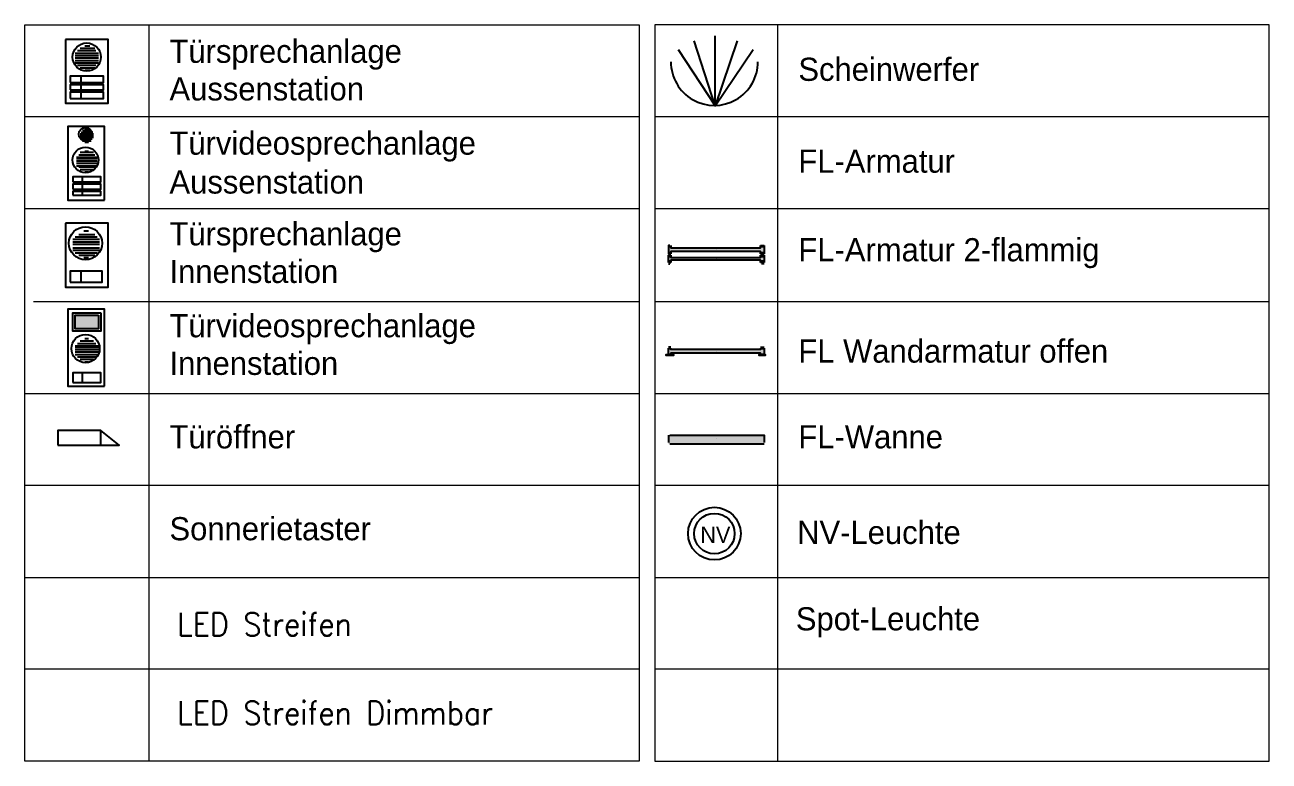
# Model space of a CAD drawing. Header units: millimetres. Extents: x 40 to 15692, y -9529 to 186.
# Drawn here: x 4017 to 7952, y -7149 to -4819 of the extents above; entities that cross this region are included whole.
import ezdxf

# ---------------------------------------------------------------- set-up
doc = ezdxf.new("R2010")
doc.units = ezdxf.units.MM
doc.layers.add('PDF2_EL_Legende', color=7, linetype='CONTINUOUS')
doc.layers.add('PDF2_Text', color=7, linetype='CONTINUOUS')
doc.styles.add('PDF ArialMT', font='PDF ArialMT')
doc.styles.get("Standard").update_dxf_attribs({"font": 'standard'})

msp = doc.modelspace()

# ---------------------------------------------------------------- linework, layer by layer
at = {"layer": 'PDF2_EL_Legende', "color": 7, "lineweight": 9}
for points in [[(4017.3, -7148.9), (4017.3, -4819.1), (5959.4, -4819.1), (5959.4, -7148.9)], [(6009.8, -7148.9), (7951.9, -7148.9), (7951.9, -4819.1), (6009.8, -4819.1)]]:
    msp.add_lwpolyline(points, close=True, dxfattribs=at)
for points in [[(4408.8, -4819.1), (4408.8, -7148.9)], [(6397.4, -4819.1), (6397.4, -7148.9)], [(5959.4, -5109.9), (4017.3, -5109.9)], [(7951.9, -5109.9), (6009.8, -5109.9)], [(4017.3, -5400.6), (5959.4, -5400.6)], [(6009.8, -5400.6), (7951.9, -5400.6)], [(5959.4, -5695.2), (4044.4, -5695.2)], [(7951.9, -5695.2), (6009.8, -5695.2)], [(4017.3, -5985.9), (5959.4, -5985.9)], [(6009.8, -5985.9), (7951.9, -5985.9)], [(5959.4, -6276.7), (4017.3, -6276.7)], [(7951.9, -6276.7), (6009.8, -6276.7)], [(4017.3, -6567.4), (5959.4, -6567.4)], [(6009.8, -6567.4), (7951.9, -6567.4)], [(5959.4, -6858.2), (4017.3, -6858.2)], [(7951.9, -6858.2), (6009.8, -6858.2)]]:
    msp.add_lwpolyline(points, dxfattribs=at)
at = {"layer": 'PDF2_EL_Legende', "lineweight": 25}
for points in [[(4145.2, -4865.6), (4145.2, -5067.2), (4280.9, -5067.2), (4280.9, -4865.6)], [(4160.7, -5001.3), (4265.4, -5001.3), (4265.4, -4981.9), (4160.7, -4981.9)], [(4160.7, -5024.6), (4265.4, -5024.6), (4265.4, -5009.1), (4160.7, -5009.1)], [(4160.7, -5051.7), (4265.4, -5051.7), (4265.4, -5032.3), (4160.7, -5032.3)], [(4269.2, -5373.5), (4269.2, -5140.9), (4152.9, -5140.9), (4152.9, -5373.5)], [(4168.4, -5315.3), (4257.6, -5315.3), (4257.6, -5299.8), (4168.4, -5299.8)], [(4168.4, -5338.6), (4257.6, -5338.6), (4257.6, -5323.1), (4168.4, -5323.1)], [(4168.4, -5358), (4257.6, -5358), (4257.6, -5346.3), (4168.4, -5346.3)], [(4145.2, -5447.1), (4145.2, -5648.7), (4280.9, -5648.7), (4280.9, -5447.1)], [(4160.7, -5633.2), (4261.5, -5633.2), (4261.5, -5598.3), (4160.7, -5598.3)], [(4269.2, -5962.7), (4269.2, -5718.5), (4152.9, -5718.5), (4152.9, -5962.7)], [(4257.6, -5730.1), (4257.6, -5788.2), (4168.4, -5788.2), (4168.4, -5730.1)], [(4249.9, -5737.8), (4249.9, -5780.5), (4176.2, -5780.5), (4176.2, -5737.8)], [(4168.4, -5951.1), (4257.6, -5951.1), (4257.6, -5920), (4168.4, -5920)], [(4121.9, -6148.8), (4315.8, -6148.8), (4257.6, -6102.2), (4121.9, -6102.2)]]:
    msp.add_lwpolyline(points, close=True, dxfattribs=at)
at = {"layer": 'PDF2_EL_Legende', "color": 150, "lineweight": 25}
for points in [[(6199.7, -5075), (6133.8, -4869.5)], [(6269.5, -4869.5), (6199.7, -5075), (6199.7, -4854)], [(6083.4, -4896.6), (6199.7, -5075), (6319.9, -4896.6)], [(6056.3, -5516.9), (6052.4, -5516.9), (6052.4, -5544), (6056.3, -5544)], [(6056.3, -5516.9), (6056.3, -5516.9)], [(6056.3, -5544), (6056.3, -5544)], [(6060.2, -5516.9), (6060.2, -5524.6), (6343.2, -5524.6), (6343.2, -5516.9)], [(6343.2, -5544), (6343.2, -5536.3), (6060.2, -5536.3), (6060.2, -5544)], [(6203.6, -5528.5), (6203.6, -5528.5)], [(6347, -5516.9), (6350.9, -5516.9)], [(6347, -5516.9), (6347, -5516.9)], [(6347, -5544), (6350.9, -5544)], [(6347, -5544), (6347, -5544)], [(6354.8, -5516.9), (6354.8, -5544)], [(6052.4, -5571.2), (6052.4, -5547.9)], [(6052.4, -5547.9), (6052.4, -5547.9)], [(6052.4, -5575), (6056.3, -5575)], [(6056.3, -5547.9), (6056.3, -5547.9)], [(6056.3, -5571.2), (6056.3, -5571.2)], [(6060.2, -5547.9), (6060.2, -5555.7), (6343.2, -5555.7), (6343.2, -5547.9)], [(6343.2, -5571.2), (6343.2, -5563.4), (6060.2, -5563.4), (6060.2, -5571.2)], [(6203.6, -5559.5), (6203.6, -5559.5)], [(6347, -5547.9), (6347, -5547.9)], [(6347, -5571.2), (6347, -5571.2)], [(6350.9, -5575), (6347, -5575)], [(6350.9, -5547.9), (6350.9, -5547.9)], [(6350.9, -5571.2), (6350.9, -5571.2)], [(6354.8, -5547.9), (6354.8, -5571.2)], [(6354.8, -5842.5), (6354.8, -5861.9), (6358.7, -5861.9), (6358.7, -5865.8), (6339.3, -5865.8), (6339.3, -5861.9), (6343.2, -5861.9), (6343.2, -5858), (6060.2, -5858), (6060.2, -5861.9), (6067.9, -5861.9), (6067.9, -5865.8), (6044.7, -5865.8), (6044.7, -5861.9), (6052.4, -5861.9), (6052.4, -5842.5)], [(6060.2, -5838.6), (6052.4, -5838.6)], [(6052.4, -5842.5), (6052.4, -5842.5)], [(6343.2, -5842.5), (6343.2, -5846.4), (6060.2, -5846.4), (6060.2, -5842.5)], [(6203.6, -5854.1), (6203.6, -5854.1)], [(6347, -5838.6), (6350.9, -5838.6)], [(6347, -5842.5), (6347, -5842.5)], [(6350.9, -5842.5), (6350.9, -5842.5)], [(6052.4, -6117.7), (6052.4, -6141)], [(6056.3, -6117.7), (6354.8, -6117.7), (6354.8, -6141)], [(6056.3, -6117.7), (6056.3, -6117.7)], [(6203.6, -6129.4), (6203.6, -6129.4)], [(6056.3, -6141), (6056.3, -6141)], [(6056.3, -6144.9), (6354.8, -6144.9)]]:
    msp.add_lwpolyline(points, dxfattribs=at)
at = {"layer": 'PDF2_EL_Legende', "lineweight": 25}
for points in [[(4176.2, -4908.3), (4249.9, -4908.3)], [(4176.2, -4916), (4249.9, -4916)], [(4184, -4900.5), (4242.1, -4900.5)], [(4191.7, -4892.8), (4238.2, -4892.8)], [(4207.2, -4885), (4222.7, -4885)], [(4176.2, -4923.8), (4249.9, -4923.8)], [(4176.2, -4931.5), (4249.9, -4931.5)], [(4176.2, -4939.3), (4249.9, -4939.3)], [(4184, -4947), (4242.1, -4947)], [(4191.7, -4954.8), (4238.2, -4954.8)], [(4195.6, -5001.3), (4195.6, -4981.9)], [(4207.2, -4962.5), (4222.7, -4962.5)], [(4195.6, -5024.6), (4195.6, -5009.1)], [(4195.6, -5051.7), (4195.6, -5032.3)], [(4187.8, -5230), (4238.2, -5230)], [(4191.7, -5222.3), (4234.3, -5222.3)], [(4207.2, -5218.4), (4218.8, -5218.4)], [(4180.1, -5237.8), (4246, -5237.8)], [(4180.1, -5241.7), (4246, -5241.7)], [(4180.1, -5249.4), (4246, -5249.4)], [(4180.1, -5257.2), (4246, -5257.2)], [(4180.1, -5264.9), (4246, -5264.9)], [(4187.8, -5268.8), (4238.2, -5268.8)], [(4191.7, -5276.5), (4234.3, -5276.5)], [(4199.5, -5315.3), (4199.5, -5299.8)], [(4207.2, -5284.3), (4218.8, -5284.3)], [(4199.5, -5338.6), (4199.5, -5323.1)], [(4199.5, -5358), (4199.5, -5346.3)], [(4168.4, -5497.5), (4253.7, -5497.5)], [(4168.4, -5505.3), (4253.7, -5505.3)], [(4176.2, -5489.8), (4246, -5489.8)], [(4187.8, -5482), (4238.2, -5482)], [(4203.3, -5470.4), (4218.8, -5470.4)], [(4168.4, -5513), (4253.7, -5513)], [(4168.4, -5524.6), (4253.7, -5524.6)], [(4168.4, -5532.4), (4253.7, -5532.4)], [(4176.2, -5540.1), (4246, -5540.1)], [(4187.8, -5547.9), (4238.2, -5547.9)], [(4203.3, -5555.7), (4218.8, -5555.7)], [(4195.6, -5633.2), (4195.6, -5598.3)], [(4191.7, -5819.3), (4234.3, -5819.3)], [(4207.2, -5811.5), (4218.8, -5811.5)], [(4176.2, -5834.8), (4249.9, -5834.8)], [(4176.2, -5838.6), (4249.9, -5838.6)], [(4176.2, -5846.4), (4249.9, -5846.4)], [(4176.2, -5854.1), (4249.9, -5854.1)], [(4176.2, -5861.9), (4249.9, -5861.9)], [(4184, -5827), (4242.1, -5827)], [(4184, -5869.7), (4242.1, -5869.7)], [(4191.7, -5877.4), (4234.3, -5877.4)], [(4207.2, -5885.2), (4218.8, -5885.2)], [(4199.5, -5951.1), (4199.5, -5920)], [(4257.6, -6148.8), (4257.6, -6102.2)]]:
    msp.add_lwpolyline(points, dxfattribs=at)
at = {"layer": 'PDF2_EL_Legende', "lineweight": 0}
for points in [[(4226.6, -5152.5), (4199.5, -5152.5), (4226.6, -5152.5)], [(4222.7, -5152.5), (4203.3, -5152.5), (4222.7, -5152.5)], [(4218.8, -5148.6), (4207.2, -5148.6), (4218.8, -5148.6)], [(4234.3, -5164.1), (4191.7, -5164.1), (4234.3, -5164.1)], [(4234.3, -5168), (4191.7, -5168), (4234.3, -5168)], [(4234.3, -5175.8), (4191.7, -5175.8), (4234.3, -5175.8)], [(4230.5, -5160.2), (4195.6, -5160.2), (4230.5, -5160.2)], [(4230.5, -5179.6), (4195.6, -5179.6), (4230.5, -5179.6)], [(4226.6, -5187.4), (4199.5, -5187.4), (4226.6, -5187.4)], [(4222.7, -5187.4), (4203.3, -5187.4), (4222.7, -5187.4)], [(4218.8, -5191.3), (4207.2, -5191.3), (4218.8, -5191.3)]]:
    msp.add_lwpolyline(points, dxfattribs=at)
at = {"layer": 'PDF2_EL_Legende', "color": 2, "lineweight": 0}
for points in [[(6354.8, -5516.9), (6343.2, -5516.9), (6354.8, -5516.9)], [(6354.8, -5516.9), (6343.2, -5516.9), (6354.8, -5516.9)], [(6354.8, -5516.9), (6343.2, -5516.9), (6354.8, -5516.9)], [(6354.8, -5544), (6343.2, -5544), (6354.8, -5544)], [(6354.8, -5544), (6343.2, -5544), (6354.8, -5544)], [(6354.8, -5544), (6343.2, -5544), (6354.8, -5544)], [(6350.9, -5516.9), (6347, -5516.9), (6350.9, -5516.9)], [(6354.8, -5516.9), (6347, -5516.9), (6354.8, -5516.9)], [(6354.8, -5516.9), (6347, -5516.9), (6354.8, -5516.9)], [(6354.8, -5516.9), (6347, -5516.9), (6354.8, -5516.9)], [(6354.8, -5544), (6347, -5544), (6354.8, -5544)], [(6354.8, -5544), (6347, -5544), (6354.8, -5544)], [(6350.9, -5544), (6347, -5544), (6350.9, -5544)], [(6350.9, -5544), (6347, -5544), (6350.9, -5544)], [(6350.9, -5544), (6347, -5544), (6350.9, -5544)], [(6354.8, -5544), (6347, -5544), (6354.8, -5544)], [(6354.8, -5544), (6347, -5544), (6354.8, -5544)], [(6354.8, -5544), (6347, -5544), (6354.8, -5544)], [(6354.8, -5547.9), (6343.2, -5547.9), (6354.8, -5547.9)], [(6354.8, -5547.9), (6343.2, -5547.9), (6354.8, -5547.9)], [(6354.8, -5571.2), (6343.2, -5571.2), (6354.8, -5571.2)], [(6354.8, -5571.2), (6343.2, -5571.2), (6354.8, -5571.2)], [(6354.8, -5575), (6347, -5575), (6354.8, -5575)], [(6354.8, -5575), (6347, -5575), (6354.8, -5575)], [(6350.9, -5575), (6347, -5575), (6350.9, -5575)], [(6350.9, -5575), (6347, -5575), (6350.9, -5575)], [(6354.8, -5838.6), (6343.2, -5838.6), (6354.8, -5838.6)], [(6354.8, -5838.6), (6343.2, -5838.6), (6354.8, -5838.6)], [(6354.8, -5838.6), (6343.2, -5838.6), (6354.8, -5838.6)], [(6350.9, -5838.6), (6347, -5838.6), (6350.9, -5838.6)], [(6354.8, -5838.6), (6347, -5838.6), (6354.8, -5838.6)], [(6354.8, -5838.6), (6347, -5838.6), (6354.8, -5838.6)], [(6354.8, -5838.6), (6347, -5838.6), (6354.8, -5838.6)], [(6354.8, -5838.6), (6347, -5838.6), (6354.8, -5838.6)], [(6354.8, -6117.7), (6056.3, -6117.7), (6354.8, -6117.7)], [(6354.8, -6144.9), (6056.3, -6144.9), (6354.8, -6144.9)], [(6203.6, -6144.9), (6354.8, -6144.9), (6354.8, -6144.9), (6354.8, -6144.9)]]:
    msp.add_lwpolyline(points, dxfattribs=at)
at = {"layer": 'PDF2_EL_Legende', "lineweight": 25}
for centre, radius in [((4212.9, -4921), 44.6), ((4209, -5165.2), 21.3), ((4209, -5246.6), 40.7), ((4209, -5510.2), 52.3), ((4209, -5843.6), 44.6)]:
    msp.add_circle(centre, radius, dxfattribs=at)
at = {"layer": 'PDF2_EL_Legende', "color": 150, "lineweight": 25}
for radius in [83.3, 64]:
    msp.add_circle((6197.7, -6429), radius, dxfattribs=at)
msp.add_arc((6197.7, -4936.5), 137.6, 179.8902, 0.1098, dxfattribs=at)
at = {"layer": 'PDF2_EL_Legende'}
for points in [[(4203.3, -5152.5), (4226.6, -5152.5), (4199.5, -5152.5)], [(4199.5, -5152.5), (4226.6, -5152.5), (4226.6, -5152.5)], [(4226.6, -5152.5), (4199.5, -5152.5), (4226.6, -5156.4)], [(4199.5, -5152.5), (4226.6, -5156.4), (4199.5, -5156.4)], [(4207.2, -5148.6), (4222.7, -5152.5), (4203.3, -5152.5)], [(4203.3, -5152.5), (4222.7, -5152.5), (4222.7, -5152.5)], [(4222.7, -5152.5), (4203.3, -5152.5), (4226.6, -5152.5)], [(4211.1, -5148.6), (4218.8, -5148.6), (4207.2, -5148.6)], [(4207.2, -5148.6), (4218.8, -5148.6), (4218.8, -5148.6)], [(4218.8, -5148.6), (4207.2, -5148.6), (4222.7, -5152.5)], [(4215, -5148.6), (4211.1, -5148.6), (4211.1, -5148.6)], [(4215, -5148.6), (4211.1, -5148.6), (4218.8, -5148.6)], [(4195.6, -5164.1), (4234.3, -5164.1), (4191.7, -5164.1)], [(4191.7, -5164.1), (4234.3, -5164.1), (4234.3, -5164.1)], [(4234.3, -5164.1), (4191.7, -5164.1), (4234.3, -5168)], [(4191.7, -5164.1), (4234.3, -5168), (4191.7, -5168)], [(4191.7, -5168), (4234.3, -5168), (4234.3, -5168)], [(4234.3, -5168), (4191.7, -5168), (4234.3, -5171.9)], [(4191.7, -5168), (4234.3, -5171.9), (4191.7, -5171.9)], [(4234.3, -5171.9), (4191.7, -5171.9), (4234.3, -5175.8)], [(4191.7, -5171.9), (4234.3, -5175.8), (4191.7, -5175.8)], [(4191.7, -5175.8), (4234.3, -5175.8), (4234.3, -5175.8)], [(4234.3, -5175.8), (4191.7, -5175.8), (4230.5, -5175.8)], [(4191.7, -5175.8), (4230.5, -5175.8), (4195.6, -5175.8)], [(4199.5, -5156.4), (4230.5, -5156.4), (4195.6, -5156.4)], [(4230.5, -5156.4), (4195.6, -5156.4), (4230.5, -5160.2)], [(4195.6, -5156.4), (4230.5, -5160.2), (4195.6, -5160.2)], [(4195.6, -5160.2), (4230.5, -5160.2), (4230.5, -5160.2)], [(4230.5, -5160.2), (4195.6, -5160.2), (4230.5, -5164.1)], [(4195.6, -5160.2), (4230.5, -5164.1), (4195.6, -5164.1)], [(4230.5, -5164.1), (4195.6, -5164.1), (4234.3, -5164.1)], [(4230.5, -5175.8), (4195.6, -5175.8), (4230.5, -5179.6)], [(4195.6, -5175.8), (4230.5, -5179.6), (4195.6, -5179.6)], [(4195.6, -5179.6), (4230.5, -5179.6), (4230.5, -5179.6)], [(4230.5, -5179.6), (4195.6, -5179.6), (4230.5, -5183.5)], [(4195.6, -5179.6), (4230.5, -5183.5), (4195.6, -5183.5)], [(4230.5, -5183.5), (4195.6, -5183.5), (4226.6, -5183.5)], [(4195.6, -5183.5), (4226.6, -5183.5), (4199.5, -5183.5)], [(4226.6, -5156.4), (4199.5, -5156.4), (4230.5, -5156.4)], [(4226.6, -5183.5), (4199.5, -5183.5), (4226.6, -5187.4)], [(4199.5, -5183.5), (4226.6, -5187.4), (4199.5, -5187.4)], [(4199.5, -5187.4), (4226.6, -5187.4), (4226.6, -5187.4)], [(4226.6, -5187.4), (4199.5, -5187.4), (4222.7, -5187.4)], [(4199.5, -5187.4), (4222.7, -5187.4), (4203.3, -5187.4)], [(4203.3, -5187.4), (4222.7, -5187.4), (4222.7, -5187.4)], [(4222.7, -5187.4), (4203.3, -5187.4), (4218.8, -5191.3)], [(4203.3, -5187.4), (4218.8, -5191.3), (4207.2, -5191.3)], [(4207.2, -5191.3), (4218.8, -5191.3), (4218.8, -5191.3)], [(4215, -5191.3), (4211.1, -5191.3), (4207.2, -5191.3)], [(4207.2, -5191.3), (4218.8, -5191.3), (4215, -5191.3)], [(4215, -5191.3), (4215, -5191.3), (4211.1, -5191.3)], [(4249.9, -5737.8), (4176.2, -5737.8), (4249.9, -5780.5)], [(4176.2, -5737.8), (4249.9, -5780.5), (4176.2, -5780.5)]]:
    msp.add_solid(points, dxfattribs=at)
at = {"layer": 'PDF2_EL_Legende', "color": 2}
for points in [[(6060.2, -5516.9), (6060.2, -5516.9), (6052.4, -5516.9)], [(6060.2, -5516.9), (6052.4, -5516.9), (6056.3, -5516.9)], [(6052.4, -5516.9), (6060.2, -5516.9), (6060.2, -5516.9)], [(6060.2, -5516.9), (6060.2, -5516.9), (6052.4, -5516.9)], [(6052.4, -5516.9), (6060.2, -5516.9), (6060.2, -5516.9)], [(6060.2, -5516.9), (6060.2, -5516.9), (6052.4, -5516.9)], [(6052.4, -5516.9), (6060.2, -5516.9), (6060.2, -5516.9)], [(6060.2, -5516.9), (6060.2, -5516.9), (6052.4, -5516.9)], [(6052.4, -5516.9), (6060.2, -5516.9), (6060.2, -5516.9)], [(6060.2, -5516.9), (6060.2, -5516.9), (6052.4, -5516.9)], [(6052.4, -5516.9), (6060.2, -5516.9), (6060.2, -5516.9)], [(6060.2, -5516.9), (6060.2, -5516.9), (6052.4, -5516.9)], [(6052.4, -5516.9), (6060.2, -5516.9), (6060.2, -5516.9)], [(6060.2, -5516.9), (6060.2, -5516.9), (6052.4, -5516.9)], [(6052.4, -5516.9), (6060.2, -5516.9), (6060.2, -5516.9)], [(6060.2, -5516.9), (6060.2, -5516.9), (6052.4, -5516.9)], [(6052.4, -5516.9), (6060.2, -5516.9), (6060.2, -5516.9)], [(6060.2, -5516.9), (6060.2, -5516.9), (6052.4, -5516.9)], [(6060.2, -5516.9), (6052.4, -5516.9), (6060.2, -5524.6)], [(6052.4, -5516.9), (6060.2, -5524.6), (6052.4, -5524.6)], [(6354.8, -5524.6), (6052.4, -5524.6), (6354.8, -5536.3)], [(6052.4, -5524.6), (6354.8, -5536.3), (6052.4, -5536.3)], [(6060.2, -5536.3), (6052.4, -5536.3), (6060.2, -5544)], [(6052.4, -5536.3), (6060.2, -5544), (6052.4, -5544)], [(6052.4, -5544), (6060.2, -5544), (6060.2, -5544)], [(6060.2, -5544), (6060.2, -5544), (6052.4, -5544)], [(6052.4, -5544), (6060.2, -5544), (6060.2, -5544)], [(6060.2, -5544), (6060.2, -5544), (6052.4, -5544)], [(6052.4, -5544), (6060.2, -5544), (6060.2, -5544)], [(6060.2, -5544), (6060.2, -5544), (6052.4, -5544)], [(6052.4, -5544), (6060.2, -5544), (6060.2, -5544)], [(6060.2, -5544), (6060.2, -5544), (6052.4, -5544)], [(6052.4, -5544), (6060.2, -5544), (6060.2, -5544)], [(6060.2, -5544), (6060.2, -5544), (6052.4, -5544)], [(6052.4, -5544), (6060.2, -5544), (6060.2, -5544)], [(6060.2, -5544), (6060.2, -5544), (6052.4, -5544)], [(6052.4, -5544), (6060.2, -5544), (6060.2, -5544)], [(6060.2, -5544), (6060.2, -5544), (6052.4, -5544)], [(6052.4, -5544), (6060.2, -5544), (6060.2, -5544)], [(6060.2, -5544), (6060.2, -5544), (6052.4, -5544)], [(6056.3, -5544), (6056.3, -5544), (6052.4, -5544)], [(6056.3, -5544), (6052.4, -5544), (6060.2, -5544)], [(6060.2, -5544), (6060.2, -5544), (6052.4, -5544)], [(6060.2, -5544), (6052.4, -5544), (6056.3, -5544)], [(6052.4, -5544), (6060.2, -5544), (6060.2, -5544)], [(6060.2, -5544), (6060.2, -5544), (6052.4, -5544)], [(6052.4, -5544), (6060.2, -5544), (6060.2, -5544)], [(6060.2, -5544), (6060.2, -5544), (6052.4, -5544)], [(6052.4, -5544), (6060.2, -5544), (6060.2, -5544)], [(6060.2, -5544), (6060.2, -5544), (6052.4, -5544)], [(6052.4, -5544), (6060.2, -5544), (6060.2, -5544)], [(6060.2, -5544), (6060.2, -5544), (6052.4, -5544)], [(6060.2, -5544), (6052.4, -5544), (6060.2, -5547.9)], [(6052.4, -5544), (6060.2, -5547.9), (6052.4, -5547.9)], [(6347, -5516.9), (6354.8, -5516.9), (6343.2, -5516.9)], [(6343.2, -5516.9), (6354.8, -5516.9), (6354.8, -5516.9)], [(6343.2, -5516.9), (6354.8, -5516.9), (6354.8, -5516.9)], [(6354.8, -5516.9), (6354.8, -5516.9), (6343.2, -5516.9)], [(6343.2, -5516.9), (6354.8, -5516.9), (6354.8, -5516.9)], [(6343.2, -5516.9), (6354.8, -5516.9), (6354.8, -5516.9)], [(6354.8, -5516.9), (6354.8, -5516.9), (6343.2, -5516.9)], [(6343.2, -5516.9), (6354.8, -5516.9), (6354.8, -5516.9)], [(6343.2, -5516.9), (6354.8, -5516.9), (6354.8, -5516.9)], [(6354.8, -5516.9), (6354.8, -5516.9), (6343.2, -5516.9)], [(6354.8, -5516.9), (6343.2, -5516.9), (6354.8, -5524.6)], [(6343.2, -5516.9), (6354.8, -5524.6), (6343.2, -5524.6)], [(6354.8, -5536.3), (6343.2, -5536.3), (6354.8, -5544)], [(6343.2, -5536.3), (6354.8, -5544), (6343.2, -5544)], [(6343.2, -5544), (6354.8, -5544), (6354.8, -5544)], [(6354.8, -5544), (6354.8, -5544), (6343.2, -5544)], [(6343.2, -5544), (6354.8, -5544), (6354.8, -5544)], [(6354.8, -5544), (6354.8, -5544), (6343.2, -5544)], [(6343.2, -5544), (6354.8, -5544), (6354.8, -5544)], [(6343.2, -5544), (6354.8, -5544), (6354.8, -5544)], [(6354.8, -5544), (6354.8, -5544), (6343.2, -5544)], [(6343.2, -5544), (6354.8, -5544), (6354.8, -5544)], [(6343.2, -5544), (6354.8, -5544), (6354.8, -5544)], [(6354.8, -5544), (6354.8, -5544), (6343.2, -5544)], [(6354.8, -5544), (6343.2, -5544), (6347, -5544)], [(6347, -5544), (6354.8, -5544), (6343.2, -5544)], [(6354.8, -5544), (6343.2, -5544), (6354.8, -5547.9)], [(6343.2, -5544), (6354.8, -5547.9), (6343.2, -5547.9)], [(6347, -5516.9), (6350.9, -5516.9), (6350.9, -5516.9)], [(6350.9, -5516.9), (6350.9, -5516.9), (6347, -5516.9)], [(6347, -5516.9), (6350.9, -5516.9), (6350.9, -5516.9)], [(6350.9, -5516.9), (6350.9, -5516.9), (6347, -5516.9)], [(6347, -5516.9), (6350.9, -5516.9), (6350.9, -5516.9)], [(6347, -5516.9), (6350.9, -5516.9), (6350.9, -5516.9)], [(6350.9, -5516.9), (6350.9, -5516.9), (6347, -5516.9)], [(6354.8, -5516.9), (6354.8, -5516.9), (6347, -5516.9)], [(6354.8, -5516.9), (6347, -5516.9), (6350.9, -5516.9)], [(6347, -5516.9), (6354.8, -5516.9), (6354.8, -5516.9)], [(6354.8, -5516.9), (6354.8, -5516.9), (6347, -5516.9)], [(6347, -5516.9), (6354.8, -5516.9), (6354.8, -5516.9)], [(6347, -5516.9), (6354.8, -5516.9), (6354.8, -5516.9)], [(6354.8, -5516.9), (6354.8, -5516.9), (6347, -5516.9)], [(6347, -5516.9), (6354.8, -5516.9), (6354.8, -5516.9)], [(6347, -5544), (6354.8, -5544), (6354.8, -5544)], [(6354.8, -5544), (6354.8, -5544), (6347, -5544)], [(6347, -5544), (6354.8, -5544), (6354.8, -5544)], [(6347, -5544), (6354.8, -5544), (6354.8, -5544)], [(6354.8, -5544), (6354.8, -5544), (6347, -5544)], [(6347, -5544), (6354.8, -5544), (6354.8, -5544)], [(6347, -5544), (6350.9, -5544), (6350.9, -5544)], [(6350.9, -5544), (6350.9, -5544), (6347, -5544)], [(6350.9, -5544), (6347, -5544), (6354.8, -5544)], [(6347, -5544), (6350.9, -5544), (6350.9, -5544)], [(6350.9, -5544), (6350.9, -5544), (6347, -5544)], [(6347, -5544), (6350.9, -5544), (6350.9, -5544)], [(6347, -5544), (6350.9, -5544), (6350.9, -5544)], [(6350.9, -5544), (6350.9, -5544), (6347, -5544)], [(6347, -5544), (6350.9, -5544), (6350.9, -5544)], [(6350.9, -5544), (6350.9, -5544), (6347, -5544)], [(6347, -5544), (6350.9, -5544), (6350.9, -5544)], [(6350.9, -5544), (6350.9, -5544), (6347, -5544)], [(6347, -5544), (6350.9, -5544), (6350.9, -5544)], [(6347, -5544), (6350.9, -5544), (6350.9, -5544)], [(6350.9, -5544), (6350.9, -5544), (6347, -5544)], [(6354.8, -5544), (6354.8, -5544), (6347, -5544)], [(6354.8, -5544), (6347, -5544), (6350.9, -5544)], [(6347, -5544), (6354.8, -5544), (6354.8, -5544)], [(6354.8, -5544), (6354.8, -5544), (6347, -5544)], [(6347, -5544), (6354.8, -5544), (6354.8, -5544)], [(6347, -5544), (6354.8, -5544), (6354.8, -5544)], [(6354.8, -5544), (6354.8, -5544), (6347, -5544)], [(6347, -5544), (6354.8, -5544), (6354.8, -5544)], [(6052.4, -5547.9), (6060.2, -5547.9), (6060.2, -5547.9)], [(6060.2, -5547.9), (6060.2, -5547.9), (6052.4, -5547.9)], [(6052.4, -5547.9), (6060.2, -5547.9), (6060.2, -5547.9)], [(6060.2, -5547.9), (6060.2, -5547.9), (6052.4, -5547.9)], [(6052.4, -5547.9), (6060.2, -5547.9), (6060.2, -5547.9)], [(6060.2, -5547.9), (6060.2, -5547.9), (6052.4, -5547.9)], [(6060.2, -5547.9), (6052.4, -5547.9), (6060.2, -5555.7)], [(6052.4, -5547.9), (6060.2, -5555.7), (6052.4, -5555.7)], [(6354.8, -5555.7), (6052.4, -5555.7), (6354.8, -5563.4)], [(6052.4, -5555.7), (6354.8, -5563.4), (6052.4, -5563.4)], [(6060.2, -5563.4), (6052.4, -5563.4), (6060.2, -5571.2)], [(6052.4, -5563.4), (6060.2, -5571.2), (6052.4, -5571.2)], [(6052.4, -5571.2), (6060.2, -5571.2), (6060.2, -5571.2)], [(6060.2, -5571.2), (6060.2, -5571.2), (6052.4, -5571.2)], [(6052.4, -5571.2), (6060.2, -5571.2), (6060.2, -5571.2)], [(6060.2, -5571.2), (6060.2, -5571.2), (6052.4, -5571.2)], [(6052.4, -5571.2), (6060.2, -5571.2), (6060.2, -5571.2)], [(6060.2, -5571.2), (6060.2, -5571.2), (6052.4, -5571.2)], [(6060.2, -5571.2), (6052.4, -5571.2), (6060.2, -5575)], [(6052.4, -5571.2), (6060.2, -5575), (6052.4, -5575)], [(6052.4, -5575), (6060.2, -5575), (6060.2, -5575)], [(6060.2, -5575), (6060.2, -5575), (6052.4, -5575)], [(6052.4, -5575), (6060.2, -5575), (6060.2, -5575)], [(6060.2, -5575), (6060.2, -5575), (6052.4, -5575)], [(6052.4, -5575), (6060.2, -5575), (6060.2, -5575)], [(6060.2, -5575), (6060.2, -5575), (6052.4, -5575)], [(6052.4, -5575), (6060.2, -5575), (6060.2, -5575)], [(6060.2, -5575), (6060.2, -5575), (6052.4, -5575)], [(6056.3, -5575), (6056.3, -5575), (6052.4, -5575)], [(6056.3, -5575), (6052.4, -5575), (6060.2, -5575)], [(6343.2, -5547.9), (6354.8, -5547.9), (6354.8, -5547.9)], [(6354.8, -5547.9), (6354.8, -5547.9), (6343.2, -5547.9)], [(6343.2, -5547.9), (6354.8, -5547.9), (6354.8, -5547.9)], [(6343.2, -5547.9), (6354.8, -5547.9), (6354.8, -5547.9)], [(6354.8, -5547.9), (6354.8, -5547.9), (6343.2, -5547.9)], [(6343.2, -5547.9), (6354.8, -5547.9), (6354.8, -5547.9)], [(6343.2, -5547.9), (6354.8, -5547.9), (6354.8, -5547.9)], [(6354.8, -5547.9), (6354.8, -5547.9), (6343.2, -5547.9)], [(6354.8, -5547.9), (6343.2, -5547.9), (6354.8, -5555.7)], [(6343.2, -5547.9), (6354.8, -5555.7), (6343.2, -5555.7)], [(6354.8, -5563.4), (6343.2, -5563.4), (6354.8, -5571.2)], [(6343.2, -5563.4), (6354.8, -5571.2), (6343.2, -5571.2)], [(6343.2, -5571.2), (6354.8, -5571.2), (6354.8, -5571.2)], [(6354.8, -5571.2), (6354.8, -5571.2), (6343.2, -5571.2)], [(6343.2, -5571.2), (6354.8, -5571.2), (6354.8, -5571.2)], [(6354.8, -5571.2), (6354.8, -5571.2), (6343.2, -5571.2)], [(6343.2, -5571.2), (6354.8, -5571.2), (6354.8, -5571.2)], [(6343.2, -5571.2), (6354.8, -5571.2), (6354.8, -5571.2)], [(6354.8, -5571.2), (6354.8, -5571.2), (6343.2, -5571.2)], [(6343.2, -5571.2), (6354.8, -5571.2), (6354.8, -5571.2)], [(6343.2, -5571.2), (6354.8, -5571.2), (6354.8, -5571.2)], [(6354.8, -5571.2), (6354.8, -5571.2), (6343.2, -5571.2)], [(6354.8, -5571.2), (6343.2, -5571.2), (6354.8, -5575)], [(6343.2, -5571.2), (6354.8, -5575), (6347, -5575)], [(6347, -5575), (6354.8, -5575), (6354.8, -5575)], [(6354.8, -5575), (6354.8, -5575), (6347, -5575)], [(6347, -5575), (6354.8, -5575), (6354.8, -5575)], [(6347, -5575), (6354.8, -5575), (6354.8, -5575)], [(6354.8, -5575), (6354.8, -5575), (6347, -5575)], [(6347, -5575), (6354.8, -5575), (6354.8, -5575)], [(6347, -5575), (6350.9, -5575), (6350.9, -5575)], [(6350.9, -5575), (6350.9, -5575), (6347, -5575)], [(6350.9, -5575), (6347, -5575), (6354.8, -5575)], [(6347, -5575), (6350.9, -5575), (6350.9, -5575)], [(6350.9, -5575), (6350.9, -5575), (6347, -5575)], [(6347, -5575), (6350.9, -5575), (6350.9, -5575)], [(6347, -5575), (6350.9, -5575), (6350.9, -5575)], [(6350.9, -5575), (6350.9, -5575), (6347, -5575)], [(6067.9, -5861.9), (6044.7, -5861.9), (6067.9, -5865.8)], [(6044.7, -5861.9), (6067.9, -5865.8), (6044.7, -5865.8)], [(6052.4, -5838.6), (6060.2, -5838.6), (6060.2, -5838.6)], [(6060.2, -5838.6), (6060.2, -5838.6), (6052.4, -5838.6)], [(6052.4, -5838.6), (6060.2, -5838.6), (6060.2, -5838.6)], [(6060.2, -5838.6), (6060.2, -5838.6), (6052.4, -5838.6)], [(6052.4, -5838.6), (6060.2, -5838.6), (6060.2, -5838.6)], [(6060.2, -5838.6), (6060.2, -5838.6), (6052.4, -5838.6)], [(6052.4, -5838.6), (6060.2, -5838.6), (6060.2, -5838.6)], [(6060.2, -5838.6), (6060.2, -5838.6), (6052.4, -5838.6)], [(6052.4, -5838.6), (6060.2, -5838.6), (6060.2, -5838.6)], [(6060.2, -5838.6), (6060.2, -5838.6), (6052.4, -5838.6)], [(6052.4, -5838.6), (6060.2, -5838.6), (6060.2, -5838.6)], [(6060.2, -5838.6), (6060.2, -5838.6), (6052.4, -5838.6)], [(6052.4, -5838.6), (6060.2, -5838.6), (6060.2, -5838.6)], [(6060.2, -5838.6), (6060.2, -5838.6), (6052.4, -5838.6)], [(6052.4, -5838.6), (6060.2, -5838.6), (6060.2, -5838.6)], [(6060.2, -5838.6), (6060.2, -5838.6), (6052.4, -5838.6)], [(6060.2, -5838.6), (6052.4, -5838.6), (6060.2, -5842.5)], [(6052.4, -5838.6), (6060.2, -5842.5), (6052.4, -5842.5)], [(6060.2, -5842.5), (6052.4, -5842.5), (6060.2, -5846.4)], [(6052.4, -5842.5), (6060.2, -5846.4), (6052.4, -5846.4)], [(6354.8, -5846.4), (6052.4, -5846.4), (6354.8, -5858)], [(6052.4, -5846.4), (6354.8, -5858), (6052.4, -5858)], [(6060.2, -5858), (6052.4, -5858), (6060.2, -5861.9)], [(6052.4, -5858), (6060.2, -5861.9), (6052.4, -5861.9)], [(6358.7, -5861.9), (6339.3, -5861.9), (6358.7, -5865.8)], [(6339.3, -5861.9), (6358.7, -5865.8), (6339.3, -5865.8)], [(6347, -5838.6), (6354.8, -5838.6), (6343.2, -5838.6)], [(6343.2, -5838.6), (6354.8, -5838.6), (6354.8, -5838.6)], [(6343.2, -5838.6), (6354.8, -5838.6), (6354.8, -5838.6)], [(6354.8, -5838.6), (6354.8, -5838.6), (6343.2, -5838.6)], [(6343.2, -5838.6), (6354.8, -5838.6), (6354.8, -5838.6)], [(6343.2, -5838.6), (6354.8, -5838.6), (6354.8, -5838.6)], [(6354.8, -5838.6), (6354.8, -5838.6), (6343.2, -5838.6)], [(6343.2, -5838.6), (6354.8, -5838.6), (6354.8, -5838.6)], [(6354.8, -5838.6), (6343.2, -5838.6), (6354.8, -5842.5)], [(6343.2, -5838.6), (6354.8, -5842.5), (6343.2, -5842.5)], [(6354.8, -5842.5), (6343.2, -5842.5), (6354.8, -5846.4)], [(6343.2, -5842.5), (6354.8, -5846.4), (6343.2, -5846.4)], [(6354.8, -5858), (6343.2, -5858), (6354.8, -5861.9)], [(6343.2, -5858), (6354.8, -5861.9), (6343.2, -5861.9)], [(6347, -5838.6), (6350.9, -5838.6), (6350.9, -5838.6)], [(6350.9, -5838.6), (6350.9, -5838.6), (6347, -5838.6)], [(6347, -5838.6), (6350.9, -5838.6), (6350.9, -5838.6)], [(6350.9, -5838.6), (6350.9, -5838.6), (6347, -5838.6)], [(6347, -5838.6), (6350.9, -5838.6), (6350.9, -5838.6)], [(6347, -5838.6), (6354.8, -5838.6), (6354.8, -5838.6)], [(6354.8, -5838.6), (6354.8, -5838.6), (6347, -5838.6)], [(6354.8, -5838.6), (6347, -5838.6), (6350.9, -5838.6)], [(6347, -5838.6), (6354.8, -5838.6), (6354.8, -5838.6)], [(6354.8, -5838.6), (6354.8, -5838.6), (6347, -5838.6)], [(6347, -5838.6), (6354.8, -5838.6), (6354.8, -5838.6)], [(6347, -5838.6), (6354.8, -5838.6), (6354.8, -5838.6)], [(6354.8, -5838.6), (6354.8, -5838.6), (6347, -5838.6)], [(6347, -5838.6), (6354.8, -5838.6), (6354.8, -5838.6)], [(6052.4, -6117.7), (6056.3, -6117.7), (6354.8, -6117.7)], [(6052.4, -6117.7), (6354.8, -6117.7), (6354.8, -6117.7)], [(6354.8, -6117.7), (6354.8, -6117.7), (6052.4, -6117.7)], [(6052.4, -6117.7), (6354.8, -6117.7), (6354.8, -6117.7)], [(6354.8, -6117.7), (6354.8, -6117.7), (6052.4, -6117.7)], [(6052.4, -6117.7), (6354.8, -6117.7), (6354.8, -6117.7)], [(6354.8, -6117.7), (6354.8, -6117.7), (6052.4, -6117.7)], [(6052.4, -6117.7), (6354.8, -6117.7), (6354.8, -6117.7)], [(6354.8, -6117.7), (6354.8, -6117.7), (6052.4, -6117.7)], [(6354.8, -6117.7), (6052.4, -6117.7), (6354.8, -6141)], [(6052.4, -6117.7), (6354.8, -6141), (6052.4, -6141)], [(6056.3, -6117.7), (6354.8, -6117.7), (6354.8, -6117.7)], [(6354.8, -6117.7), (6354.8, -6117.7), (6056.3, -6117.7)], [(6056.3, -6117.7), (6354.8, -6117.7), (6354.8, -6117.7)], [(6354.8, -6117.7), (6354.8, -6117.7), (6056.3, -6117.7)], [(6354.8, -6141), (6052.4, -6141), (6354.8, -6144.9)], [(6052.4, -6141), (6354.8, -6144.9), (6052.4, -6144.9)], [(6052.4, -6144.9), (6354.8, -6144.9), (6354.8, -6144.9)], [(6354.8, -6144.9), (6354.8, -6144.9), (6052.4, -6144.9)], [(6052.4, -6144.9), (6354.8, -6144.9), (6354.8, -6144.9)], [(6354.8, -6144.9), (6354.8, -6144.9), (6052.4, -6144.9)], [(6052.4, -6144.9), (6354.8, -6144.9), (6354.8, -6144.9)], [(6354.8, -6144.9), (6354.8, -6144.9), (6052.4, -6144.9)], [(6052.4, -6144.9), (6354.8, -6144.9), (6056.3, -6144.9)]]:
    msp.add_solid(points, dxfattribs=at)

# ---------------------------------------------------------------- texts
at = {"layer": 'PDF2_Text', "attachment_point": 4, "style": 'PDF ArialMT'}
for s, insert, char_height, width in [('Türsprechanlage', (4474.5, -4913.7), 73.238, 789.376), ('Scheinwerfer', (6463.3, -4960.2), 73.238, 618.458), ('Aussenstation', (4474.5, -5022.2), 73.238, 683.643), ('Türvideosprechanlage', (4474.5, -5204.4), 73.238, 1041.642), ('FL-Armatur', (6463.3, -5250.9), 73.24, 553.358), ('Aussenstation', (4474.5, -5316.8), 73.238, 683.643), ('Türsprechanlage', (4474.5, -5491.3), 73.238, 789.376), ('FL-Armatur 2-flammig', (6463.3, -5541.7), 73.238, 1088.405), ('Innenstation', (4474.5, -5599.8), 73.238, 577.798), ('Türvideosprechanlage', (4474.5, -5782), 73.238, 1041.642), ('FL Wandarmatur offen', (6463.3, -5851.8), 73.238, 1133.162), ('Innenstation', (4474.5, -5890.6), 73.238, 577.798), ('Türöffner', (4474.5, -6123.2), 73.24, 463.844), ('FL-Wanne', (6463.3, -6123.2), 73.24, 478.085), ('Sonnerietaster', (4474.5, -6413.9), 73.238, 716.138), ('NV-Leuchte', (6459.4, -6425.6), 73.24, 553.358), ('Spot-Leuchte', (6455.3, -6709.6), 73.238, 642.871)]:
    msp.add_mtext(s, dxfattribs=dict(at, insert=insert, char_height=char_height, width=width))
at = {"layer": 'PDF2_Text', "color": 150, "insert": (6153.1, -6432.6), "char_height": 51.27, "width": 79.747, "attachment_point": 4, "style": 'PDF ArialMT'}
msp.add_mtext('NV', dxfattribs=at)
at = {"layer": 'PDF2_Text', "char_height": 73.238, "attachment_point": 4}
for s, insert, width in [('LED Streifen', (4499.4, -6716.3), 616.422), ('LED Streifen Dimmbar', (4499.4, -6996.3), 1070.091)]:
    msp.add_mtext(s, dxfattribs=dict(at, insert=insert, width=width))

doc.saveas('drawing.dxf')
